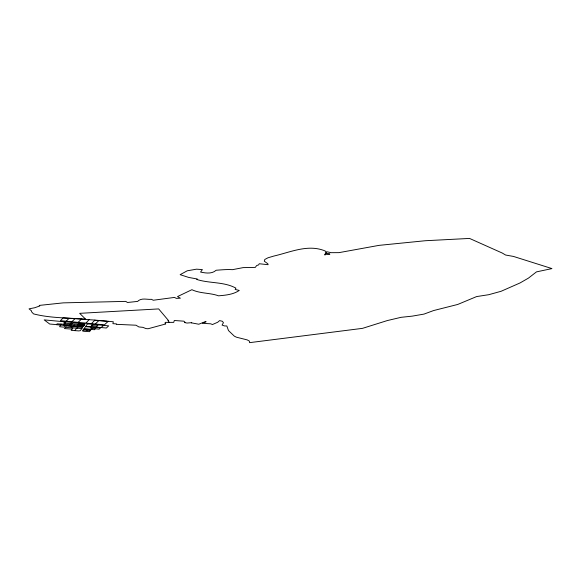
<?xml version="1.0" encoding="UTF-8"?>
<svg xmlns="http://www.w3.org/2000/svg" width="581" height="581" viewBox="0 0 581 581"><rect width="100%" height="100%" fill="white"/><g stroke="black" fill="none" stroke-linecap="round" stroke-linejoin="round"><path stroke-width="0.87" d="M66.031 325.498L63.975 325.12L64.52 324.343M91.507 327.103L90.774 328.258L99.068 329.158L100.651 327.851L85.48 326.682L83.976 328.788L91.435 329.325L92.088 328.345L91.326 329.492L94.623 329.703L96.119 327.423M90.338 330.524L89.605 331.678L83.504 331.264L82.466 330.901L83.773 329.071L91.086 329.58L90.338 330.524L83.112 330.001M72.908 327.887L71.187 330.371L78.842 330.909L80.331 330.669L82.625 327.401L67.498 325.992L66.198 326.188L64.433 328.577L72.044 329.129M60.685 325.062L59.611 326.718L63.866 327.139L65.239 325.44L81.899 326.682L83.315 326.471L85.037 323.987L73.083 322.513L71.005 324.815L57.178 323.806L56.401 324.699L65.239 325.44M74.942 330.633L76.598 328.156M78.239 326.413L78.907 325.411M86.867 330.277L87.513 329.333M68.892 325.716L69.597 324.714M79.277 323.602L78.348 324.91L83.497 325.287L84.456 323.944L78.805 323.523L78.471 324.002L82.204 324.321L82.575 323.806M79.415 324.075L79.75 323.595M79.604 324.997L80.534 323.69M80.323 324.176L80.694 323.668M73.518 326.057L74.23 325.062M83.366 323.907L84.245 324.263M77.07 328.185L78.101 326.762M83.17 324.351L83.511 323.878M71.202 327.764L72.276 326.348M90.738 326.689L92.735 324.358M60.25 325.026L61.012 324.082M86.032 323.116L89.067 319.543M98.066 324.866L96.097 327.081L85.741 326.319L87.244 324.213L88.849 323.98L108.698 325.861L106.352 328.018L96.097 327.081M79.183 323.094L77.513 325.011L83.991 325.491M64.934 321.743L63.757 323.08L71.906 323.813M63.954 324.3L66.219 321.867L71.855 322.397L70.642 323.704M66.198 321.228L68.885 318.482M71.877 321.765L74.869 318.758M91.413 323.632L94.964 320.087L113.317 321.765L112.896 323.668L116.411 323.886L116.309 324.329L136.005 325.215L138.866 326.943L142.861 327.343L145.94 328.577L148.039 328.759L165.796 323.944L165.113 323.523L165.215 322.368L173.734 322.375L174.3 320.494L183.93 321.191L185.019 322.288L184.569 322.564L187.031 323.051L191.694 322.673L191.352 322.84L198.782 324.227L205.63 321.525L206.161 321.758L202.428 323.341L210.663 323.799L212.457 324.539L217.737 322.23L219.589 320.603L222.349 321.271L223.438 322.651L222.08 325.12L224.622 325.948L226.837 325.97L228.478 330.553L234.317 336.145L236.409 337.191L247.223 339.9L249.365 341.098L249.576 342.652L362.515 328.352L387.287 320.574L401.072 317.32L412.227 316.137L423.999 314.096L433.615 310.552L457.734 304.451L476.616 296.579L488.774 294.69L501.112 291.277L520.082 282.932L528.478 278.096L536.466 271.886L551.95 268.589L513.466 256.432L505.572 255.023L502.296 253.062L469.55 238.428L425.241 240.737L379.015 245.364L338.963 252.641L331.17 252.677L326.507 251.689L326.34 253.788L329.928 254.057L325.788 254.129L325.186 254.95L324.554 254.819L325.788 253.062L325.273 251.014C308.191 243.831 290.631 252.198 273.941 256.032L268.008 257.782L264.783 259.475L264.29 261.218L267.79 263.716L268.117 264.704L259.249 263.738L258.632 264.885L256.635 265.568L255.306 267.391L243.112 267.623L232.473 269.671C227.091 269.308 221.615 269.853 216.147 270.252C211.869 274.167 205.718 273.143 200.554 272.068L202.399 269.599L196.516 269.17L187.235 270.797L180.139 274.668L188.818 277.464L197.3 279.003L196.734 279.446C209.443 283.543 223.946 281.56 235.915 288.125L235.152 289.425L239.263 290.449C233.242 294.56 225.479 295.228 218.529 295.823C209.981 292.686 200.3 293.695 191.89 289.701L177.539 296.579L180.386 298.206L176.341 298.358L174.46 297.421L153.261 300.239L151.474 299.324C147.124 299.723 142.41 297.813 138.496 300.588L137.741 301.394L127.493 302.483L125.728 301.379L63.256 302.868L39.203 305.417L39.784 305.955L34.729 307.741L29.05 308.845L31.454 310.828L31.614 311.83L33.502 313.878C50.394 318.265 68.289 317.749 85.654 319.201M78.137 322.368L81.5 319.063M94.964 320.087L63.162 317.887L60.395 320.668L95.269 324.002L98.719 320.676L107.078 321.22M108.24 321.3L104.391 324.844L95.269 324.002M101.152 327.539L103.534 325.389M94.659 320.392L98.719 320.676M65.232 327.328L81.834 328.534M82.233 324.285L84.107 324.423M71.005 324.815L83.787 325.781M91.616 325.571L97.18 326.021M56.488 324.605L49.712 324.038L44.171 319.884L64.847 321.838M72.008 323.704L78.144 324.285M85.712 319.26L79.662 313.341L158.664 308.918L168.49 320.538L167.924 320.552L169.129 322.172M81.819 324.852L84.071 325.019L81.819 324.852"/></g></svg>
